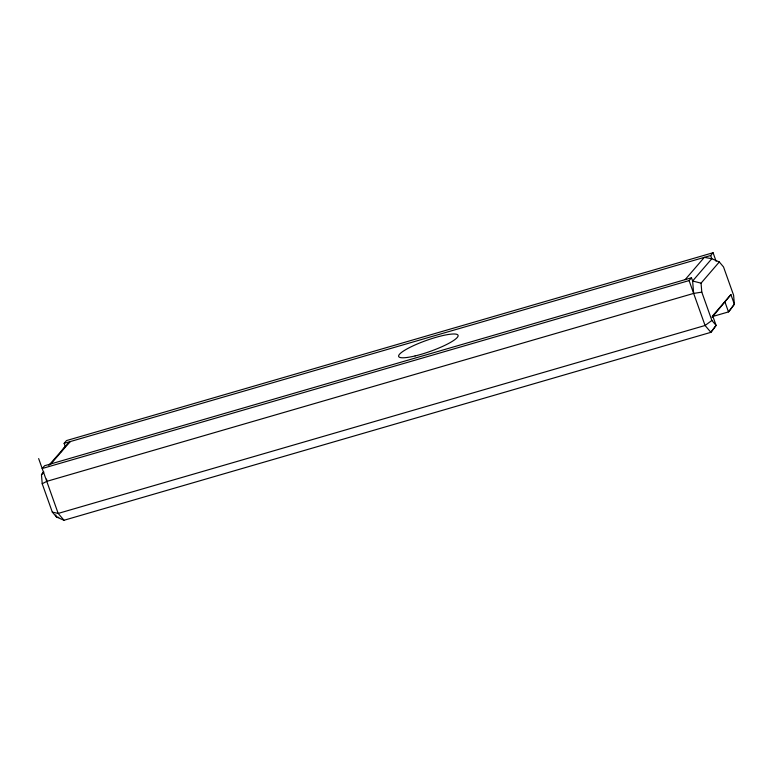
<?xml version="1.0" encoding="UTF-8"?>
<svg xmlns="http://www.w3.org/2000/svg" width="773" height="773" viewBox="0 0 773 773"><rect width="100%" height="100%" fill="white"/><g stroke="black" fill="none" stroke-linecap="round" stroke-linejoin="round"><path stroke-width="1.16" d="M712.262 316.621L728.495 311.906L730.089 310.05L734.35 304.214L730.92 294.59L712.667 315.78L716.098 325.404L710.899 332.332L64.004 520.268L56.516 517.031L52.303 512.084L42.215 483.763L41.471 474.777L43.597 471.859M61.028 451.857L64.922 446.668L70.121 441.615L50.931 463.897M712.117 317.317L730.92 294.59M48.805 465.385L65.27 446.562L64.13 443.354L66.526 440.571L713.073 252.732L716.117 261.284M41.471 474.777L43.81 472.071M685.139 279.642L704.329 257.361L711.817 258.723L719.305 261.96L723.518 266.917L733.606 295.228L734.35 304.214L728.495 311.906L725.064 302.282M691.487 277.797L44.592 465.742L42.186 468.525L689.081 280.58L691.487 277.797L692.627 281.005L693.652 293.411L46.757 481.357L42.215 483.763M64.13 443.354L710.677 255.515L713.073 252.732M689.081 280.58L705.073 325.491L710.899 332.332L716.098 325.404L711.875 320.457L701.797 292.136L701.053 283.16L719.305 261.96M711.875 320.457L705.073 325.491L58.178 513.427L52.303 512.084M693.652 293.411L701.797 292.136M58.787 517.379L56.516 517.031L55.753 514.895M701.053 283.16L692.627 281.005L711.817 258.723L710.677 255.515M64.004 520.268L58.178 513.427L38.65 458.582M46.573 479.096L46.757 481.357M415.111 355.928A31.519 5.798 -19.6 0 0 458.07 335.337A31.519 5.798 -19.6 0 0 411.922 346.401A31.519 5.798 -19.6 0 0 415.111 355.928"/></g></svg>
